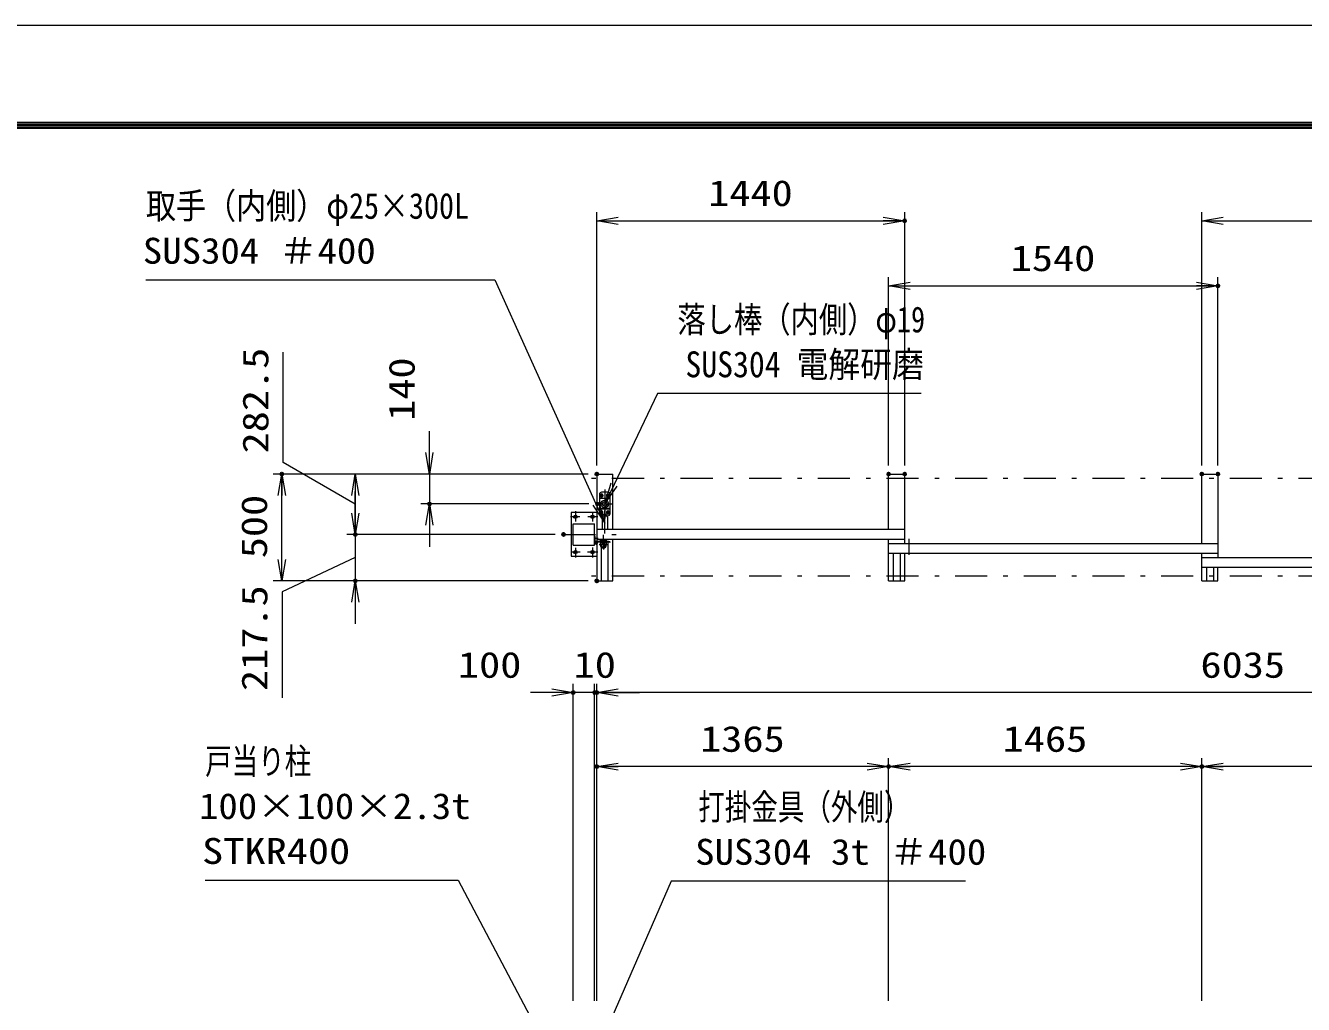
# Model space of a CAD drawing. Units: millimetres at full size. Extents: x -11880 to 11880, y -8399 to 8401.
# Drawn here: x -5407 to 569, y 3822 to 8401 of the extents above; entities that cross this region are included whole.
import ezdxf
from ezdxf.enums import TextEntityAlignment as Align

# ---------------------------------------------------------------- set-up
doc = ezdxf.new("R2010")
doc.units = ezdxf.units.MM
doc.header["$LTSCALE"] = 30
doc.header["$PDMODE"] = 32
doc.header["$PDSIZE"] = 15
for name, pattern in [('USER1', [10.7, 5, -2.5, 0.7, -2.5]), ('USER2', [2.7, 2, -0.7]), ('USER3', [9, 6, -0.75, 1.5, -0.75]), ('USER5', [160, 100, -20, 20, -20])]:
    doc.linetypes.add(name, pattern=pattern)
for name, color, linetype, lineweight in [('0-0_D-TTL', 7, 'Continuous', 18), ('0-1_外形線', 7, 'Continuous', 18), ('0-2_01', 4, 'Continuous', 18), ('0-3_軸線', 6, 'USER1', 18), ('0-4_隠れ線', 4, 'USER2', 18), ('0-8_寸法線', 3, 'Continuous', 18), ('0-9_0', 7, 'Continuous', 18)]:
    doc.layers.add(name, color=color, linetype=linetype, lineweight=lineweight)
doc.layers.add('0-A_DEFPOINTS', color=7, linetype='Continuous')
doc.styles.add('ＭＳ ゴシック', font='')
doc.styles.get('ＭＳ ゴシック').set_extended_font_data('MS Gothic')

# ---------------------------------------------------------------- blocks, each defined once
blk = doc.blocks.new('_OPEN')
at = {"layer": '0-9_0'}
blk.add_line((0, 0), (-30, 0), dxfattribs=at)
blk.add_lwpolyline([(-30, 5), (0, 0), (-30, -5)], dxfattribs=at)
blk = doc.blocks.new('A$C4093506B')
at = {"layer": '0-1_外形線'}
for p, q in [((-373.3, 0), (376.7, 0)), ((-373.3, -1755), (-373.3, 0)), ((376.7, -1755), (376.7, 0))]:
    blk.add_line(p, q, dxfattribs=at)
blk.add_arc((1.7, -1755), 375, 180, 0, dxfattribs=at)
at = {"layer": '0-3_軸線', "linetype": 'USER3'}
blk.add_line((1.7, 532.5), (1.7, -2662.5), dxfattribs=at)
blk = doc.blocks.new('PROFSP00FOS256')
at = {"layer": '0-1_外形線'}
blk.add_lwpolyline([(0, -225.2), (195, -112.6), (195, 112.6), (0, 225.2), (-195, 112.6), (-195, -112.6)], close=True, dxfattribs=at)
for start, end in [(0, 180), (180, 0)]:
    blk.add_arc((0, 0), 195, start, end, dxfattribs=at)
at = {"layer": '0-3_軸線'}
for p, q in [((-243.2, 0), (243.2, 0)), ((0, 243.2), (0, -243.2))]:
    blk.add_line(p, q, dxfattribs=at)
blk = doc.blocks.new('tedrtdyfdufu')
at = {"layer": '0-1_外形線'}
for p, q in [((-750, 1350), (-750, -1350)), ((750, 750), (-750, 750)), ((450, 1650), (-450, 1650)), ((750, -1350), (750, 1350)), ((750, -750), (-750, -750)), ((-450, -1650), (450, -1650))]:
    blk.add_line(p, q, dxfattribs=at)
blk.add_circle((0, 0), 525, dxfattribs=at)
for centre, start, end in [((-450, 1350), 90, 180), ((450, 1350), 0, 90), ((-450, -1350), 180, 270), ((450, -1350), 270, 0)]:
    blk.add_arc(centre, 300, start, end, dxfattribs=at)
at = {"layer": '0-3_軸線', "linetype": 'Continuous'}
for p, q in [((0, 2034.1), (0, -2034.1)), ((-1041.3, 0), (1041.3, 0)), ((-693.4, 1200), (-180.8, 1200)), ((171.6, 1200), (684.3, 1200)), ((-450, -929.1), (-450, -1505.8)), ((171.6, -1200), (684.3, -1200))]:
    blk.add_line(p, q, dxfattribs=at)
at = {"layer": '0-4_隠れ線'}
blk.add_line((750, -630), (-750, -630), dxfattribs=at)
blk.add_circle((0, 0), 315, dxfattribs=at)
at = {"layer": '0-9_0'}
for p in [(-450, 1200), (450, 1200), (-450, -1200), (450, -1200)]:
    blk.add_blockref('PROFSP00FOS256', p, dxfattribs=at)
blk = doc.blocks.new('_DOTSMALL')
at = {"layer": '0-9_0'}
blk.add_line((-1.875, 0), (1.875, 0), dxfattribs=at)
blk = doc.blocks.new('S174')
at = {"layer": '0-8_寸法線'}
for points in [[(15504651.3, -26354372.9), (15553589.7, -26354372.9), (15567786.9, -26385786.7), (15569022.4, -26388520.5)], [(15567331.3, -26385992.6), (15569022.4, -26388520.5), (15568242.5, -26385580.8)]]:
    blk.add_lwpolyline(points, dxfattribs=at)
at = {"layer": '0-8_寸法線', "color": 254, "style": 'ＭＳ ゴシック'}
for s, width, p in [('取手（内側）φ25×300L', 0.85, (15504651.3, -26346882.4)), ('SUS304 ＃400', 1.1, (15504219.3, -26353182.4))]:
    blk.add_text(s, height=3637, dxfattribs=dict(at, width=width)).set_placement(p, align=Align.BOTTOM_LEFT)
blk = doc.blocks.new('S175')
at = {"layer": '0-8_寸法線'}
for points in [[(15613430.2, -26370314), (15576443.8, -26370314), (15570318.8, -26383096), (15569022.4, -26385801.4)], [(15569867.9, -26382879.9), (15569022.4, -26385801.4), (15570769.7, -26383312.1)]]:
    blk.add_lwpolyline(points, dxfattribs=at)
at = {"layer": '0-8_寸法線', "color": 254, "style": 'ＭＳ ゴシック'}
for s, width, p in [('落し棒（内側）φ19', 0.8, (15579215.8, -26362823.4)), ('SUS304 電解研磨', 0.9, (15580339, -26369123.4))]:
    blk.add_text(s, height=3637, dxfattribs=dict(at, width=width)).set_placement(p, align=Align.BOTTOM_LEFT)
blk = doc.blocks.new('S181')
at = {"layer": '0-8_寸法線'}
for points in [[(15512959.6, -26438598.7), (15548477.2, -26438598.7), (15563331.5, -26466754.3), (15564731.4, -26469407.6)], [(15562889.3, -26466987.6), (15564731.4, -26469407.6), (15563773.8, -26466521)]]:
    blk.add_lwpolyline(points, dxfattribs=at)
at = {"layer": '0-8_寸法線', "color": 254, "style": 'ＭＳ ゴシック'}
for s, width, p in [('戸当り柱', 0.75, (15512959.6, -26424808.1)), ('100×100×2.3t', 1.1, (15512095.6, -26431108.1)), ('STKR400', 1.2, (15512527.6, -26437408.1))]:
    blk.add_text(s, height=3637, dxfattribs=dict(at, width=width)).set_placement(p, align=Align.BOTTOM_LEFT)
blk = doc.blocks.new('S182')
at = {"layer": '0-8_寸法線'}
for points in [[(15619634.6, -26438714.2), (15578357, -26438714.2), (15570024.4, -26457862.5), (15568827.4, -26460613.3)], [(15569566, -26457663), (15568827.4, -26460613.3), (15570482.9, -26458062)]]:
    blk.add_lwpolyline(points, dxfattribs=at)
at = {"layer": '0-8_寸法線', "color": 254, "style": 'ＭＳ ゴシック'}
for s, width, p in [('打掛金具（外側）', 0.75, (15582137, -26431223.6)), ('SUS304 3t ＃400', 1.1, (15581705, -26437523.6))]:
    blk.add_text(s, height=3637, dxfattribs=dict(at, width=width)).set_placement(p, align=Align.BOTTOM_LEFT)

msp = doc.modelspace()

# ---------------------------------------------------------------- linework, layer by layer
at = {"layer": '0-0_D-TTL'}
for points in [[(-11879.6, -8399.44), (11880.4, -8399.44), (11880.4, 8400.56), (-11879.6, 8400.56)], [(-11115.88, 7948.28), (11116.69, 7948.28), (11116.69, -7608.87), (-11115.88, -7608.87)], [(-11108.81, 7941.21), (11109.62, 7941.21), (11109.62, -7601.79), (-11108.81, -7601.79)], [(-11101.74, 7934.13), (11102.55, 7934.13), (11102.55, -7594.72), (-11101.74, -7594.72)], [(-11094.67, 7927.06), (11095.47, 7927.06), (11095.47, -7587.65), (-11094.67, -7587.65)], [(-11087.6, 7919.99), (11088.4, 7919.99), (11088.4, -7580.58), (-11087.6, -7580.58)]]:
    msp.add_lwpolyline(points, close=True, dxfattribs=at)
at = {"layer": '0-1_外形線'}
for p, q in [((-2735.63, 6302.96), (-2735.63, 5802.96)), ((-2735.63, 6302.96), (-2660.63, 6302.96)), ((-2660.63, 6042.96), (-2660.63, 6302.96)), ((-1370.63, 6042.96), (-1370.63, 6302.96)), ((-1370.63, 6302.96), (-1295.63, 6302.96)), ((-1295.63, 5977.96), (-1295.63, 6302.96)), ((94.37, 5977.96), (94.37, 6302.96)), ((94.37, 6302.96), (169.37, 6302.96)), ((169.37, 6302.96), (169.37, 5912.96)), ((-2745.63, 5970.46), (-2745.63, 6070.46)), ((-1295.63, 6042.96), (-2735.63, 6042.96)), ((-2742.63, 6011.46), (-2745.63, 6011.46)), ((-2742.63, 5986.66), (-2742.63, 6011.46)), ((-2742.63, 5997.86), (-2742.63, 6007.06)), ((-2681.24, 5987.46), (-2739.63, 5987.46)), ((-2681.63, 5984.46), (-2739.63, 5984.46)), ((-2735.63, 5997.96), (-1295.63, 5997.96)), ((-2719.63, 5993.96), (-2719.63, 5997.96)), ((-2689.63, 5993.96), (-2719.63, 5993.96)), ((-2718.63, 5970.96), (-2718.63, 5979.96)), ((-2717.13, 5988.96), (-2717.13, 5993.96)), ((-2692.13, 5988.96), (-2717.13, 5988.96)), ((-2716.63, 5981.96), (-2710.63, 5981.96)), ((-2710.63, 5987.46), (-2710.63, 5988.96)), ((-2710.63, 5981.96), (-2710.63, 5984.46)), ((-2698.63, 5981.96), (-2710.63, 5981.96)), ((-2698.63, 5977.67), (-2710.63, 5977.67)), ((-2698.63, 5987.46), (-2698.63, 5988.96)), ((-2698.63, 5981.96), (-2698.63, 5984.46)), ((-2692.63, 5981.96), (-2698.63, 5981.96)), ((-2692.13, 5993.96), (-2692.13, 5988.96)), ((-2690.63, 5970.96), (-2690.63, 5979.96)), ((-2689.63, 5993.96), (-2689.63, 5997.96)), ((-2682.13, 5802.96), (-2682.13, 5984.46)), ((-2673.9, 5982.39), (-2681.63, 5984.46)), ((-2673.13, 5985.29), (-2681.24, 5987.46)), ((-2673.9, 5982.39), (-2673.13, 5985.29)), ((-2660.63, 5802.96), (-2660.63, 5997.96)), ((-1370.63, 5802.96), (-1370.63, 5997.96)), ((-1370.63, 5977.96), (169.37, 5977.96)), ((-2714.13, 5802.96), (-2714.13, 5960.68)), ((-1370.63, 5932.96), (169.37, 5932.96)), ((-1349.13, 5932.96), (-1349.13, 5802.96)), ((-1317.13, 5932.96), (-1317.13, 5802.96)), ((-1295.63, 5802.96), (-1295.63, 5932.96)), ((94.37, 5802.96), (94.37, 5932.96)), ((94.37, 5912.96), (1634.37, 5912.96)), ((94.37, 5867.96), (1634.37, 5867.96)), ((115.87, 5867.96), (115.87, 5802.96)), ((147.87, 5867.96), (147.87, 5802.96)), ((169.37, 5802.96), (169.37, 5867.96)), ((-2735.63, 5802.96), (-2660.63, 5802.96)), ((-1370.63, 5802.96), (-1295.63, 5802.96)), ((94.37, 5802.96), (169.37, 5802.96))]:
    msp.add_line(p, q, dxfattribs=at)
msp.add_circle((-2739.63, 5981.46), 3, dxfattribs=at)
for centre, radius, start, end in [((-2739.63, 5981.46), 6, 89.99999, 30), ((-2716.63, 5979.96), 2, 90, 180), ((-2704.63, 5970.96), 9, 131.8103, 48.1897), ((-2692.63, 5979.96), 2, 0, 90), ((-2704.63, 5970.96), 14, 180, 0)]:
    msp.add_arc(centre, radius, start, end, dxfattribs=at)
at = {"layer": '0-2_01', "linetype": 'USER5'}
for p, q in [((-2815.23, 6102.96), (-2858.14, 6102.96)), ((-2835.63, 6128.9), (-2835.63, 6081.23)), ((-2730.63, 6102.96), (-2777.09, 6102.96)), ((-2755.63, 6126.52), (-2755.63, 6081.23)), ((-2812.85, 5937.96), (-2855.76, 5937.96)), ((-2835.63, 5957.27), (-2835.63, 5911.98)), ((-2730.63, 5937.96), (-2779.48, 5937.96)), ((-2755.63, 5959.66), (-2755.63, 5911.98))]:
    msp.add_line(p, q, dxfattribs=at)
at = {"layer": '0-2_01', "color": 7}
for p, q in [((-2845.63, 5970.46), (-2845.63, 6070.46)), ((-2845.63, 6070.46), (-2745.63, 6070.46)), ((-2845.63, 5970.46), (-2745.63, 5970.46))]:
    msp.add_line(p, q, dxfattribs=at)
msp.add_lwpolyline([(-2735.63, 6122.96), (-2855.63, 6122.96), (-2855.63, 5917.96), (-2735.63, 5917.96)], dxfattribs=at)
for centre in [(-2835.63, 6102.96), (-2755.63, 6102.96), (-2835.63, 5937.96), (-2755.63, 5937.96)]:
    msp.add_circle(centre, 8, dxfattribs=at)
at = {"layer": '0-3_軸線'}
for p, q in [((5510.63, 6281.46), (-2819.51, 6281.46)), ((-2890.83, 6020.46), (-2631.32, 6020.46)), ((-1274.63, 5924.37), (-1274.63, 5999.98)), ((5510.63, 5824.46), (-2795.42, 5824.46))]:
    msp.add_line(p, q, dxfattribs=at)
at = {"layer": '0-3_軸線', "linetype": 'Continuous'}
for p, q in [((-2698.13, 6229.95), (-2698.13, 6094.34)), ((-2749.93, 5981.46), (-2731.33, 5981.46)), ((-2729.63, 6001.46), (-2749.63, 6001.46)), ((-2739.63, 5972.52), (-2739.63, 5989.11)), ((-2704.63, 5985.96), (-2704.63, 6018.03)), ((-2704.63, 5969.96), (-2704.63, 5984.96)), ((-2684.63, 5970.96), (-2724.63, 5970.96)), ((-2704.63, 5969.96), (-2704.63, 5949.58))]:
    msp.add_line(p, q, dxfattribs=at)
at = {"layer": '0-8_寸法線'}
for p, q in [((-2735.63, 6342.96), (-2735.63, 7527.33)), ((-2735.63, 7487.33), (-1295.63, 7487.33)), ((-1295.63, 6342.96), (-1295.63, 7527.33)), ((94.37, 6342.96), (94.37, 7527.33)), ((94.37, 7487.33), (1634.37, 7487.33)), ((-1370.63, 6342.96), (-1370.63, 7222.96)), ((-1370.63, 7182.96), (169.37, 7182.96)), ((169.37, 6342.96), (169.37, 7222.96)), ((-3518.11, 6402.96), (-3518.11, 6502.96)), ((-2775.63, 6302.96), (-4248.21, 6302.96)), ((-4208.21, 5802.96), (-4208.21, 6302.96)), ((-2775.63, 6302.96), (-3904.72, 6302.96)), ((-3864.72, 6302.96), (-3864.72, 6020.46)), ((-2775.63, 6302.96), (-3558.11, 6302.96)), ((-3518.11, 6302.96), (-3518.11, 6162.96)), ((-3864.72, 6120.46), (-3864.72, 6220.46)), ((-2772.99, 6162.96), (-3558.11, 6162.96)), ((-3518.11, 6062.96), (-3518.11, 5962.96)), ((-2930.83, 6020.46), (-3904.72, 6020.46)), ((-2930.83, 6020.46), (-3904.72, 6020.46)), ((-3864.72, 6020.46), (-3864.72, 5802.96)), ((-3864.72, 5920.46), (-3864.72, 5820.46)), ((-2775.63, 5802.96), (-4248.21, 5802.96)), ((-2775.63, 5802.96), (-3904.72, 5802.96)), ((-3864.72, 5702.96), (-3864.72, 5602.96)), ((-2845.63, 3838.23), (-2845.63, 5320.86)), ((-2745.63, 3838.23), (-2745.63, 5320.86)), ((-2745.63, 3838.23), (-2745.63, 5320.86)), ((-2735.63, 3838.23), (-2735.63, 5320.86)), ((-2735.63, 3838.23), (-2735.63, 5320.86)), ((-2945.63, 5280.86), (-3045.63, 5280.86)), ((-2745.63, 5280.86), (-2845.63, 5280.86)), ((-2735.63, 5280.86), (-2745.63, 5280.86)), ((3299.37, 5280.86), (-2735.63, 5280.86)), ((-2635.63, 5280.86), (-2535.63, 5280.86)), ((-2735.63, 3838.23), (-2735.63, 4974.56)), ((-1370.63, 3838.23), (-1370.63, 4974.56)), ((-1370.63, 3838.23), (-1370.63, 4974.56)), ((94.37, 3838.23), (94.37, 4974.56)), ((94.37, 3838.23), (94.37, 4974.56)), ((-1370.63, 4934.56), (-2735.63, 4934.56)), ((94.37, 4934.56), (-1370.63, 4934.56)), ((1559.37, 4934.56), (94.37, 4934.56))]:
    msp.add_line(p, q, dxfattribs=at)
for points in [[(-3864.72, 6161.71), (-4202.12, 6357.51), (-4202.12, 6872.71)], [(-3864.72, 5911.71), (-4206.85, 5751.79), (-4206.85, 5255.79)]]:
    msp.add_lwpolyline(points, dxfattribs=at)
at = {"layer": '0-A_DEFPOINTS'}
for p in [(-1295.63, 7487.33), (169.37, 7182.96), (-4208.21, 6302.96), (-2735.63, 6302.96), (-2735.63, 6302.96), (-1370.63, 6302.96), (-1295.63, 6302.96), (94.37, 6302.96), (169.37, 6302.96), (-3518.11, 6162.96), (-2732.99, 6162.96), (-3864.72, 6020.46), (-2890.83, 6020.46), (-3864.72, 5802.96), (-2735.63, 5802.96), (-2845.63, 5280.86), (-2745.63, 5280.86), (-2735.63, 5280.86), (-2735.63, 4934.56), (-1370.63, 4934.56), (94.37, 4934.56)]:
    msp.add_point(p, dxfattribs=at)

# ---------------------------------------------------------------- block references
at = {"layer": '0-1_外形線', "xscale": 0.03333333, "yscale": 0.03333333}
msp.add_blockref('tedrtdyfdufu', (-2698.13, 6162.96), dxfattribs=at)
at = {"layer": '0-1_外形線', "xscale": 0.03333333, "yscale": 0.03333333, "rotation": 180}
msp.add_blockref('A$C4093506B', (-2698.08, 6042.96), dxfattribs=at)
at = {"layer": '0-8_寸法線'}
for name, p, xscale, yscale in [('S174', (-521665.54, 885689.68), 0.03333333, 0.03333333), ('_OPEN', (-1295.63, 7487.33), 3.333333, 3.333333), ('_OPEN', (169.37, 7182.96), 3.333333, 3.333333), ('S175', (-521665.54, 885689.68), 0.03333333, 0.03333333), ('_OPEN', (-2845.63, 5280.86), 3.333333, 3.333333), ('_DOTSMALL', (-2745.63, 5280.86), 3.333333, 3.333333), ('S181', (-521665.54, 885689.68), 0.03333333, 0.03333333), ('_OPEN', (-1370.63, 4934.56), 3.333333, 3.333333), ('_OPEN', (94.37, 4934.56), 3.333333, 3.333333), ('S182', (-521665.54, 885689.68), 0.03333333, 0.03333333)]:
    msp.add_blockref(name, p, dxfattribs=dict(at, xscale=xscale, yscale=yscale))
at = {"layer": '0-8_寸法線', "xscale": 3.333333, "yscale": 3.333333}
for name, p, rotation in [('_OPEN', (-2735.63, 7487.33), 180), ('_OPEN', (94.37, 7487.33), 180), ('_OPEN', (-1370.63, 7182.96), 180), ('_OPEN', (-3518.11, 6302.96), 270), ('_OPEN', (-4208.21, 6302.96), 90), ('_OPEN', (-3864.72, 6302.96), 90), ('_OPEN', (-3518.11, 6162.96), 90), ('_OPEN', (-3864.72, 6020.46), 270), ('_OPEN', (-3864.72, 6020.46), 270), ('_OPEN', (-4208.21, 5802.96), 270), ('_OPEN', (-3864.72, 5802.96), 90), ('_DOTSMALL', (-2745.63, 5280.86), 180), ('_OPEN', (-2735.63, 5280.86), 180), ('_OPEN', (-2735.63, 5280.86), 180), ('_OPEN', (-2735.63, 4934.56), 180), ('_OPEN', (-1370.63, 4934.56), 180), ('_OPEN', (94.37, 4934.56), 180)]:
    msp.add_blockref(name, p, dxfattribs=dict(at, rotation=rotation))

# ---------------------------------------------------------------- texts
at = {"layer": '0-8_寸法線', "color": 254, "style": 'ＭＳ ゴシック', "width": 1.2}
for s, p in [('1440', (-2214.83, 7520.02)), ('1540', (-799.83, 7215.65)), ('100', (-3384.98, 5313.54)), ('10', (-2843.83, 5313.54)), ('6035', (87.47, 5313.54)), ('1365', (-2252.33, 4967.25)), ('1465', (-837.33, 4967.25))]:
    msp.add_text(s, height=121.2, dxfattribs=at).set_placement(p, align=Align.BOTTOM_LEFT)
for s, p in [('282.5', (-4234.81, 6399.11)), ('140', (-3550.8, 6551.44)), ('500', (-4240.89, 5908.96)), ('217.5', (-4239.53, 5287.79))]:
    msp.add_text(s, height=121.2, rotation=90, dxfattribs=at).set_placement(p, align=Align.BOTTOM_LEFT)

doc.saveas('drawing.dxf')
